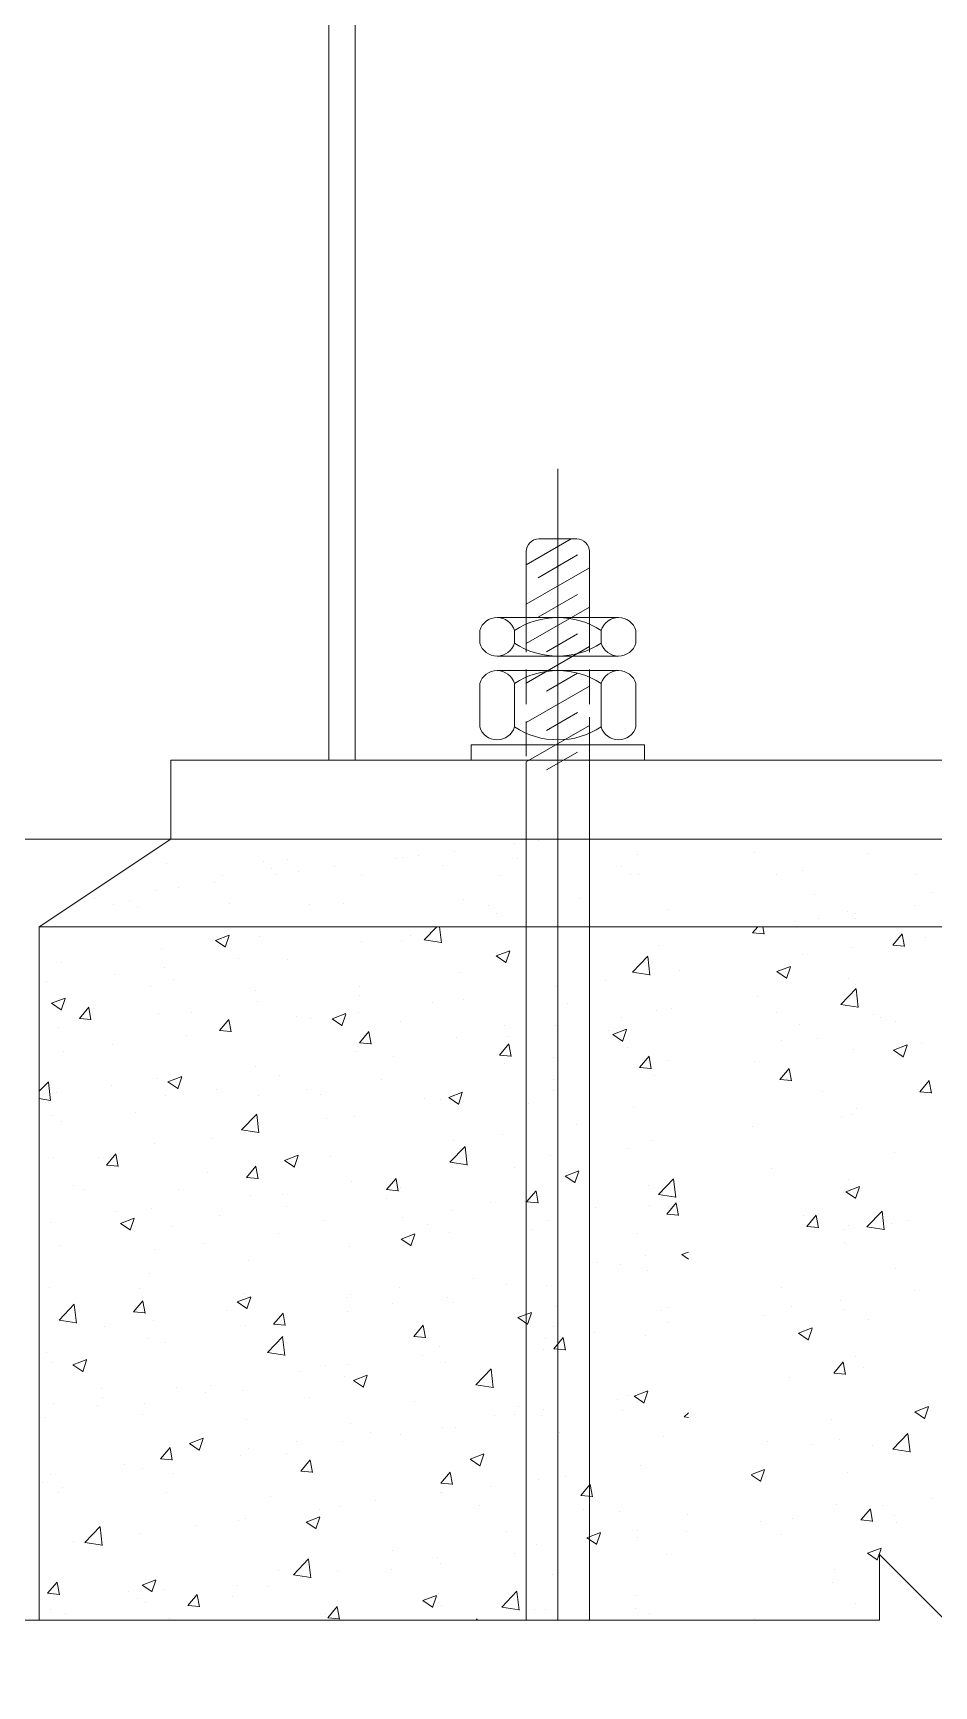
# Model space of a CAD drawing. Header units: millimetres. Extents: x -804366 to 4527364891, y -628569 to 3808979188.
# Drawn here: x -12062.2 to -11897.1, y 35338.1 to 35641.2 of the extents above; entities that cross this region are included whole.
import ezdxf

# ---------------------------------------------------------------- set-up
doc = ezdxf.new("R2010")
doc.units = ezdxf.units.MM
doc.header["$MEASUREMENT"] = 0
for name, pattern in [('CENTER', [5.08, 3.175, -0.635, 0.635, -0.635]), ('CONTIN', [0, 0, 0]), ('HIDDEN', [9.525, 6.35, -3.175])]:
    doc.linetypes.add(name, pattern=pattern)
doc.layers.get('0').update_dxf_attribs({"linetype": 'CONTIN'})
for name, color, linetype, lineweight in [('BOLTS', 12, 'CONTINUOUS', 13), ('H.TEXT', 1, 'CONTINUOUS', 13), ('MAIN', 7, 'CONTINUOUS', 13), ('WORK', 30, 'CENTER', 13)]:
    doc.layers.add(name, color=color, linetype=linetype, lineweight=lineweight)

msp = doc.modelspace()

# ---------------------------------------------------------------- linework, layer by layer
at = {"color": 4, "lineweight": 13}
for p, q in [((-11971.83, 35543.69), (-11963.61, 35548.43)), ((-11971.83, 35536.46), (-11960.27, 35543.14)), ((-11969.66, 35541.33), (-11962.44, 35545.5)), ((-11969.66, 35534.1), (-11962.44, 35538.27)), ((-11971.83, 35529.24), (-11960.27, 35535.91)), ((-11968.13, 35527.76), (-11962.44, 35531.05)), ((-11971.83, 35522.01), (-11960.27, 35528.69)), ((-11971.83, 35514.78), (-11960.27, 35521.46)), ((-11968.13, 35520.54), (-11962.44, 35523.82)), ((-11968.13, 35513.31), (-11962.44, 35516.6)), ((-11971.83, 35507.56), (-11960.27, 35514.23)), ((-11968.13, 35506.08), (-11962.44, 35509.37))]:
    msp.add_line(p, q, dxfattribs=at)
at = {"lineweight": 13}
for p, q in [((-11971.83, 35546.12), (-11971.83, 35534.02)), ((-11960.27, 35546.12), (-11960.27, 35534.02)), ((-11960.27, 35515.77), (-11960.27, 35504.5)), ((-11960.27, 35515.77), (-11960.27, 35504.5)), ((-11960.27, 35515.77), (-11960.27, 35504.5)), ((-11960.27, 35515.77), (-11960.27, 35504.5))]:
    msp.add_line(p, q, dxfattribs=at)
at = {"color": 7, "lineweight": 13}
for p, q in [((-11969.52, 35548.43), (-11962.58, 35548.43)), ((-11958.1, 35531.65), (-11958.1, 35529.34)), ((-11977.18, 35526.97), (-11954.92, 35526.97)), ((-11977.18, 35524.29), (-11954.92, 35524.29)), ((-11950.15, 35510.71), (-11981.95, 35510.71)), ((-11981.95, 35510.71), (-11981.95, 35507.85)), ((-11977.18, 35510.71), (-11954.92, 35510.71)), ((-11950.15, 35510.71), (-11950.15, 35507.85)), ((-11950.15, 35507.85), (-11981.95, 35507.85)), ((-11971.83, 35507.56), (-11971.83, 35350.18)), ((-11960.27, 35507.56), (-11960.27, 35350.18))]:
    msp.add_line(p, q, dxfattribs=at)
at = {"color": 4, "linetype": 'HIDDEN', "lineweight": 13}
for p, q in [((-11971.83, 35534.02), (-11971.83, 35507.56)), ((-11960.27, 35534.02), (-11960.27, 35507.56))]:
    msp.add_line(p, q, dxfattribs=at)
at = {"lineweight": 9}
for p, q in [((-12036.98, 35493.4), (-12061.06, 35477.34)), ((-11759.52, 35493.4), (-12036.98, 35493.4)), ((-12061.06, 35477.34), (-11735.43, 35477.34)), ((-12061.06, 35350.18), (-12061.06, 35477.34)), ((-12061.06, 35477.34), (-11735.43, 35477.34))]:
    msp.add_line(p, q, dxfattribs=at)
at = {"color": 3, "linetype": 'Continuous', "lineweight": 9, "ltscale": 0.05}
for p, q in [((-11984.99, 35491.21), (-11984.99, 35491.21)), ((-11973.91, 35492.67), (-11973.91, 35492.67)), ((-11969.66, 35493.23), (-11969.66, 35493.23)), ((-12037.68, 35488.91), (-12037.68, 35488.91)), ((-12020.06, 35489.37), (-12020.06, 35489.37)), ((-12015.65, 35489.71), (-12015.65, 35489.71)), ((-12006.95, 35488.32), (-12006.95, 35488.32)), ((-11995.87, 35489.78), (-11995.87, 35489.78)), ((-11994.29, 35489.98), (-11994.29, 35489.98)), ((-11991.62, 35490.34), (-11991.62, 35490.34)), ((-11986.94, 35488.64), (-11986.94, 35488.64)), ((-11973.43, 35489.88), (-11973.43, 35489.88)), ((-11954.3, 35488.36), (-11954.3, 35488.36)), ((-11951.39, 35490.67), (-11951.39, 35490.67)), ((-11930.04, 35490.95), (-11930.04, 35490.95)), ((-11909.17, 35490.85), (-11909.17, 35490.85)), ((-12028.9, 35485.43), (-12028.9, 35485.43)), ((-12027.51, 35486.7), (-12027.51, 35486.7)), ((-12018.56, 35487.99), (-12018.56, 35487.99)), ((-12017.82, 35486.89), (-12017.82, 35486.89)), ((-12013.58, 35487.45), (-12013.58, 35487.45)), ((-12002.11, 35486.74), (-12002.11, 35486.74)), ((-11976.71, 35486.79), (-11976.71, 35486.79)), ((-11952.79, 35486.99), (-11952.79, 35486.99)), ((-11951.3, 35486.83), (-11951.3, 35486.83)), ((-11925.9, 35486.88), (-11925.9, 35486.88)), ((-11921.17, 35487.64), (-11921.17, 35487.64)), ((-11900.5, 35486.93), (-11900.5, 35486.93)), ((-12050.86, 35482.54), (-12050.86, 35482.54)), ((-12044.58, 35482.21), (-12044.58, 35482.21)), ((-12039.78, 35484), (-12039.78, 35484)), ((-12035.54, 35484.56), (-12035.54, 35484.56)), ((-11983.26, 35482.33), (-11983.26, 35482.33)), ((-11961.91, 35482.6), (-11961.91, 35482.6)), ((-11919.01, 35483.3), (-11919.01, 35483.3)), ((-11897.66, 35483.57), (-11897.66, 35483.57)), ((-12047.52, 35481.37), (-12047.52, 35481.37)), ((-12043.08, 35480.83), (-12043.08, 35480.83)), ((-12026.16, 35481.64), (-12026.16, 35481.64)), ((-12011.46, 35481.48), (-12011.46, 35481.48)), ((-12005.3, 35481.54), (-12005.3, 35481.54)), ((-11978.82, 35481.2), (-11978.82, 35481.2)), ((-11977.31, 35479.83), (-11977.31, 35479.83)), ((-11945.7, 35480.48), (-11945.7, 35480.48)), ((-11913.05, 35480.2), (-11913.05, 35480.2)), ((-11911.59, 35479.75), (-11911.59, 35479.75)), ((-11900.51, 35481.21), (-11900.51, 35481.21)), ((-11922.47, 35478.32), (-11922.47, 35478.32)), ((-11918.23, 35478.88), (-11918.23, 35478.88)), ((-11911.55, 35478.83), (-11911.55, 35478.83))]:
    msp.add_line(p, q, dxfattribs=at)
at = {"color": 7, "lineweight": 13}
msp.add_lwpolyline([(-11974, 35531.65, 0.745898), (-11980.36, 35531.65), (-11980.36, 35529.34, 0.745898), (-11974, 35529.34)], format="xyb", close=True, dxfattribs=at)
msp.add_lwpolyline([(-11977.18, 35534.02), (-11954.92, 35534.02)], dxfattribs=at)
for points in [[(-11974, 35531.65, -0.299213), (-11958.1, 35531.65, -0.745898), (-11951.74, 35531.65), (-11951.74, 35529.34, -0.745898), (-11958.1, 35529.34, -0.299213), (-11974, 35529.34)], [(-11958.1, 35521.92, -0.745898), (-11951.74, 35521.92), (-11951.74, 35513.97, -0.745898), (-11958.1, 35513.97), (-11958.1, 35521.92, 0.299213), (-11974, 35521.92, 0.745898), (-11980.36, 35521.92), (-11980.36, 35513.97, 0.745898), (-11974, 35513.97), (-11974, 35521.92)]]:
    msp.add_lwpolyline(points, format="xyb", dxfattribs=at)
at = {"lineweight": 13}
for centre, start, end in [((-11969.52, 35546.12), 90, 180), ((-11962.58, 35546.12), 0, 90)]:
    msp.add_arc(centre, 2.31, start, end, dxfattribs=at)
at = {"color": 7, "lineweight": 13}
msp.add_arc((-11966.05, 35526.07), 14.47, 236.6843, 303.3157, dxfattribs=at)
at = {"layer": 'BOLTS', "lineweight": 9}
msp.add_line((-12036.98, 35493.4), (-12141.67, 35493.4), dxfattribs=at)
at = {"layer": 'H.TEXT', "color": 9, "lineweight": 9}
for p, q in [((-11883.02, 35338.13), (-11907.1, 35362.22)), ((-11907.1, 35362.22), (-11907.1, 35350.18)), ((-11907.1, 35350.18), (-12075.8, 35350.18))]:
    msp.add_line(p, q, dxfattribs=at)
at = {"layer": 'MAIN', "lineweight": 9}
for p, q in [((-12007.98, 35507.85), (-12007.98, 35767.17)), ((-11759.52, 35507.85), (-12036.98, 35507.85)), ((-12036.98, 35507.85), (-12036.98, 35493.4)), ((-12036.98, 35493.4), (-11759.52, 35493.4))]:
    msp.add_line(p, q, dxfattribs=at)
at = {"layer": 'MAIN', "color": 4, "lineweight": 9}
msp.add_line((-12003.16, 35767.17), (-12003.16, 35507.85), dxfattribs=at)
at = {"layer": 'MAIN', "color": 6, "lineweight": 9}
for p, q in [((-11990.55, 35474.93), (-11988.23, 35477.34)), ((-11987.37, 35474.38), (-11987.72, 35477.34)), ((-11930.36, 35476.22), (-11929.42, 35477.34)), ((-11930.36, 35476.22), (-11928.22, 35476.04)), ((-11929.08, 35476.4), (-11929.08, 35476.4)), ((-11928.22, 35475.97), (-11928.47, 35477.34)), ((-11904.69, 35473.98), (-11902.96, 35476.03)), ((-11902.55, 35473.73), (-11902.97, 35475.97)), ((-12038.71, 35473.33), (-12038.71, 35473.33)), ((-12028.77, 35474.84), (-12026.26, 35475.8)), ((-12028.77, 35474.84), (-12026.99, 35473.64)), ((-12026.99, 35473.58), (-12026.27, 35475.74)), ((-12020.63, 35475.62), (-12020.63, 35475.62)), ((-12002.04, 35474.55), (-12002.04, 35474.55)), ((-11994.72, 35474.9), (-11994.72, 35474.9)), ((-11993.08, 35475.73), (-11993.08, 35475.73)), ((-11990.55, 35474.93), (-11987.37, 35474.44)), ((-11977.34, 35471.98), (-11974.84, 35472.94)), ((-11975.57, 35470.71), (-11974.84, 35472.87)), ((-11947.45, 35473.88), (-11947.45, 35473.88)), ((-11912.27, 35473.5), (-11912.27, 35473.5)), ((-11904.69, 35473.98), (-11902.55, 35473.79)), ((-11898.72, 35475.28), (-11898.72, 35475.28)), ((-12057.08, 35470.81), (-12057.08, 35470.81)), ((-12024.63, 35471.58), (-12024.63, 35471.58)), ((-12015.59, 35471.32), (-12015.59, 35471.32)), ((-11977.34, 35471.98), (-11975.56, 35470.78)), ((-11966.04, 35471.2), (-11966.04, 35471.2)), ((-11952.36, 35469.01), (-11949.57, 35471.91)), ((-11949.18, 35468.46), (-11949.58, 35471.86)), ((-11925.92, 35469.11), (-11923.41, 35470.07)), ((-11924.14, 35467.84), (-11923.42, 35470.01)), ((-11921.23, 35472.32), (-11921.23, 35472.32)), ((-12059.74, 35467.23), (-12059.74, 35467.23)), ((-12047.14, 35468.61), (-12047.14, 35468.61)), ((-12038.19, 35469.79), (-12038.19, 35469.79)), ((-12036.46, 35467.74), (-12036.46, 35467.74)), ((-11984.11, 35468.91), (-11984.11, 35468.91)), ((-11957.38, 35467.56), (-11957.38, 35467.56)), ((-11952.36, 35469.01), (-11949.18, 35468.51)), ((-11943.83, 35469.34), (-11943.83, 35469.34)), ((-11925.92, 35469.11), (-11924.14, 35467.91)), ((-11912.73, 35467.88), (-11912.73, 35467.88)), ((-12058.83, 35463.3), (-12056.33, 35464.26)), ((-12057.33, 35464.15), (-12057.33, 35464.15)), ((-12057.06, 35462.04), (-12056.33, 35464.2)), ((-12040.64, 35466.42), (-12040.64, 35466.42)), ((-12021.53, 35465.61), (-12021.53, 35465.61)), ((-12002.48, 35466.39), (-12002.48, 35466.39)), ((-12002.43, 35464.81), (-12002.43, 35464.81)), ((-11983.33, 35464), (-11983.33, 35464)), ((-11966.34, 35466.38), (-11966.34, 35466.38)), ((-11929.51, 35464.49), (-11929.51, 35464.49)), ((-11914.17, 35463.08), (-11911.38, 35465.99)), ((-11911.44, 35466.78), (-11911.44, 35466.78)), ((-11910.99, 35462.54), (-11911.39, 35465.94)), ((-12058.83, 35463.3), (-12057.05, 35462.1)), ((-12053.72, 35460.54), (-12052, 35462.59)), ((-12052.19, 35462.42), (-12052.19, 35462.42)), ((-12051.59, 35460.28), (-12052, 35462.53)), ((-12039.14, 35461.42), (-12039.14, 35461.42)), ((-12033.09, 35461.61), (-12033.09, 35461.61)), ((-12021.07, 35463.71), (-12021.07, 35463.71)), ((-12013.99, 35460.81), (-12013.99, 35460.81)), ((-12007.41, 35460.43), (-12004.9, 35461.4)), ((-12005.63, 35459.17), (-12004.91, 35461.33)), ((-12002.49, 35461.62), (-12002.49, 35461.62)), ((-11988.94, 35463.4), (-11988.94, 35463.4)), ((-11964.23, 35463.19), (-11964.23, 35463.19)), ((-11947.89, 35461.97), (-11947.89, 35461.97)), ((-11945.13, 35462.38), (-11945.13, 35462.38)), ((-11926.02, 35461.58), (-11926.02, 35461.58)), ((-11914.17, 35463.08), (-11910.99, 35462.59)), ((-11908.13, 35461.17), (-11908.13, 35461.17)), ((-11906.92, 35460.77), (-11906.92, 35460.77)), ((-12057.52, 35458.9), (-12057.52, 35458.9)), ((-12053.72, 35460.54), (-12051.58, 35460.35)), ((-12028.05, 35458.29), (-12026.33, 35460.35)), ((-12028.05, 35458.29), (-12025.92, 35458.1)), ((-12025.92, 35458.04), (-12026.33, 35460.28)), ((-12011.45, 35460.44), (-12011.45, 35460.44)), ((-12007.41, 35460.43), (-12005.63, 35459.23)), ((-12002.39, 35456.04), (-12000.66, 35458.1)), ((-12000.25, 35455.79), (-12000.67, 35458.04)), ((-11994.89, 35460), (-11994.89, 35460)), ((-11975.79, 35459.19), (-11975.79, 35459.19)), ((-11966.47, 35459.29), (-11966.47, 35459.29)), ((-11956.68, 35458.39), (-11956.68, 35458.39)), ((-11955.98, 35457.57), (-11953.48, 35458.53)), ((-11954.46, 35460.71), (-11954.46, 35460.71)), ((-11954.21, 35456.3), (-11953.48, 35458.47)), ((-11921.68, 35459.38), (-11921.68, 35459.38)), ((-11904.15, 35460.02), (-11904.15, 35460.02)), ((-12047.6, 35455.68), (-12047.6, 35455.68)), ((-12034.05, 35457.46), (-12034.05, 35457.46)), ((-12002.39, 35456.04), (-12000.25, 35455.86)), ((-11984.55, 35457), (-11984.55, 35457)), ((-11976.72, 35453.8), (-11975, 35455.86)), ((-11975.33, 35457.13), (-11975.33, 35457.13)), ((-11974.59, 35453.55), (-11975, 35455.79)), ((-11955.98, 35457.57), (-11954.2, 35456.37)), ((-11953.24, 35455.23), (-11953.24, 35455.23)), ((-11925.02, 35456.44), (-11925.02, 35456.44)), ((-11918.48, 35456.77), (-11918.48, 35456.77)), ((-11911.87, 35454.87), (-11911.87, 35454.87)), ((-11904.56, 35454.7), (-11902.05, 35455.67)), ((-11904.56, 35454.7), (-11902.78, 35453.5)), ((-11902.78, 35453.44), (-11902.06, 35455.6)), ((-11899.38, 35455.96), (-11899.38, 35455.96)), ((-12056.56, 35454.5), (-12056.56, 35454.5)), ((-12021.5, 35451.79), (-12021.5, 35451.79)), ((-12002.92, 35454.48), (-12002.92, 35454.48)), ((-11996.2, 35453.55), (-11996.2, 35453.55)), ((-11976.72, 35453.8), (-11974.58, 35453.61)), ((-11975.75, 35452.26), (-11975.75, 35452.26)), ((-11966.79, 35453.44), (-11966.79, 35453.44)), ((-11951.06, 35451.55), (-11949.33, 35453.61)), ((-11948.92, 35451.3), (-11949.33, 35453.54)), ((-11945.89, 35452.86), (-11945.89, 35452.86)), ((-11929.95, 35452.58), (-11929.95, 35452.58)), ((-12061.06, 35447.17), (-12059.4, 35448.9)), ((-12059.01, 35445.45), (-12059.4, 35448.85)), ((-12039.58, 35449.5), (-12039.58, 35449.5)), ((-12037.48, 35448.89), (-12034.97, 35449.86)), ((-12037.48, 35448.89), (-12035.7, 35447.69)), ((-12035.7, 35447.63), (-12034.97, 35449.79)), ((-12017.07, 35449.97), (-12017.07, 35449.97)), ((-11998.35, 35449.29), (-11998.35, 35449.29)), ((-11966.76, 35449.28), (-11966.76, 35449.28)), ((-11951.06, 35451.55), (-11948.92, 35451.37)), ((-11948.32, 35450.06), (-11948.32, 35450.06)), ((-11925.39, 35449.31), (-11923.67, 35451.36)), ((-11925.39, 35449.31), (-11923.25, 35449.12)), ((-11923.25, 35449.06), (-11923.67, 35451.3)), ((-11899.72, 35447.06), (-11898, 35449.12)), ((-11897.59, 35446.81), (-11898, 35449.05)), ((-12061.06, 35445.82), (-12059, 35445.5)), ((-12057.95, 35446.98), (-12057.95, 35446.98)), ((-12047.76, 35448.23), (-12047.76, 35448.23)), ((-12037.94, 35446.39), (-12037.94, 35446.39)), ((-12028.65, 35447.42), (-12028.65, 35447.42)), ((-12020.86, 35446.32), (-12020.86, 35446.32)), ((-12011.9, 35447.5), (-12011.9, 35447.5)), ((-12009.55, 35446.62), (-12009.55, 35446.62)), ((-11990.45, 35445.81), (-11990.45, 35445.81)), ((-11987.63, 35445.69), (-11987.63, 35445.69)), ((-11986.05, 35446.03), (-11983.54, 35446.99)), ((-11986.05, 35446.03), (-11984.27, 35444.83)), ((-11984.27, 35444.76), (-11983.55, 35446.92)), ((-11966.91, 35447.38), (-11966.91, 35447.38)), ((-11917.55, 35447.05), (-11917.55, 35447.05)), ((-11899.72, 35447.06), (-11897.59, 35446.88)), ((-12058.81, 35442.8), (-12058.81, 35442.8)), ((-12043.46, 35443.35), (-12043.46, 35443.35)), ((-12024, 35440.07), (-12021.21, 35442.98)), ((-12020.82, 35439.53), (-12021.21, 35442.92)), ((-11984.98, 35445.08), (-11984.98, 35445.08)), ((-11971.35, 35445), (-11971.35, 35445)), ((-11952.24, 35444.2), (-11952.24, 35444.2)), ((-11914.04, 35442.58), (-11914.04, 35442.58)), ((-11912.31, 35442.96), (-11912.31, 35442.96)), ((-11911.36, 35443.92), (-11911.36, 35443.92)), ((-12057.01, 35441.57), (-12057.01, 35441.57)), ((-12024, 35440.07), (-12020.81, 35439.58)), ((-12021.94, 35439.88), (-12021.94, 35439.88)), ((-12008.5, 35442.11), (-12008.5, 35442.11)), ((-12003.35, 35442.56), (-12003.35, 35442.56)), ((-11962.66, 35441.11), (-11962.66, 35441.11)), ((-11930.38, 35440.67), (-11930.38, 35440.67)), ((-12040.01, 35437.59), (-12040.01, 35437.59)), ((-12029.36, 35438.53), (-12029.36, 35438.53)), ((-11985.81, 35434.15), (-11983.02, 35437.05)), ((-11985.17, 35438.15), (-11985.17, 35438.15)), ((-11982.63, 35433.6), (-11983.02, 35437)), ((-11976.21, 35439.33), (-11976.21, 35439.33)), ((-11953.09, 35436.75), (-11953.09, 35436.75)), ((-11948.76, 35438.15), (-11948.76, 35438.15)), ((-12058.39, 35435.07), (-12058.39, 35435.07)), ((-12050.23, 35434.95), (-12050.23, 35434.95)), ((-12048.76, 35433.62), (-12047.03, 35435.68)), ((-12048.76, 35433.62), (-12046.62, 35433.43)), ((-12046.62, 35433.37), (-12047.03, 35435.61)), ((-12016.12, 35434.49), (-12013.61, 35435.45)), ((-12016.12, 35434.49), (-12014.34, 35433.29)), ((-12014.34, 35433.22), (-12013.61, 35435.38)), ((-12007.77, 35435.17), (-12007.77, 35435.17)), ((-11985.81, 35434.15), (-11982.62, 35433.66)), ((-11967.34, 35435.46), (-11967.34, 35435.46)), ((-11904.36, 35435.91), (-11904.36, 35435.91)), ((-12030.28, 35432.21), (-12030.28, 35432.21)), ((-12023.09, 35431.37), (-12021.36, 35433.43)), ((-12023.09, 35431.37), (-12020.95, 35431.19)), ((-12020.95, 35431.12), (-12021.37, 35433.36)), ((-12021.32, 35433.39), (-12021.32, 35433.39)), ((-12003.79, 35430.65), (-12003.79, 35430.65)), ((-11997.42, 35429.13), (-11995.7, 35431.18)), ((-11995.29, 35428.88), (-11995.7, 35431.12)), ((-11985.42, 35433.17), (-11985.42, 35433.17)), ((-11973.96, 35433.17), (-11973.96, 35433.17)), ((-11964.69, 35431.62), (-11962.18, 35432.58)), ((-11964.69, 35431.62), (-11962.91, 35430.42)), ((-11962.91, 35430.36), (-11962.19, 35432.52)), ((-11947.62, 35428.23), (-11944.83, 35431.13)), ((-11944.44, 35427.68), (-11944.83, 35431.08)), ((-11926.96, 35432.94), (-11926.96, 35432.94)), ((-11912.74, 35431.04), (-11912.74, 35431.04)), ((-12054.72, 35429.95), (-12054.72, 35429.95)), ((-12052.88, 35429.24), (-12052.88, 35429.24)), ((-12035.62, 35429.14), (-12035.62, 35429.14)), ((-12022.37, 35427.97), (-12022.37, 35427.97)), ((-12016.52, 35428.33), (-12016.52, 35428.33)), ((-11997.42, 35429.13), (-11995.28, 35428.94)), ((-11997.42, 35427.52), (-11997.42, 35427.52)), ((-11994.83, 35429.59), (-11994.83, 35429.59)), ((-11971.76, 35426.88), (-11970.03, 35428.94)), ((-11969.62, 35426.63), (-11970.04, 35428.87)), ((-11949.47, 35429.98), (-11949.47, 35429.98)), ((-11947.62, 35428.23), (-11944.43, 35427.73)), ((-11913.26, 35428.75), (-11910.76, 35429.72)), ((-11913.26, 35428.75), (-11911.48, 35427.55)), ((-11911.49, 35427.49), (-11910.76, 35429.65)), ((-12047.18, 35425.14), (-12047.18, 35425.14)), ((-12040.45, 35425.68), (-12040.45, 35425.68)), ((-12015.7, 35426.01), (-12015.7, 35426.01)), ((-11985.62, 35425.22), (-11985.62, 35425.22)), ((-11978.32, 35426.72), (-11978.32, 35426.72)), ((-11972.07, 35427), (-11972.07, 35427)), ((-11971.76, 35426.88), (-11969.62, 35426.7)), ((-11959.21, 35425.91), (-11959.21, 35425.91)), ((-11949.19, 35426.23), (-11949.19, 35426.23)), ((-11946.09, 35424.64), (-11944.37, 35426.69)), ((-11946.09, 35424.64), (-11943.95, 35424.45)), ((-11943.96, 35424.39), (-11944.37, 35426.63)), ((-11920.43, 35422.39), (-11918.7, 35424.45)), ((-11909.43, 35422.3), (-11906.64, 35425.21)), ((-11906.25, 35421.76), (-11906.64, 35425.16)), ((-12058.82, 35423.16), (-12058.82, 35423.16)), ((-12046.18, 35422.95), (-12043.68, 35423.91)), ((-12046.18, 35422.95), (-12044.4, 35421.74)), ((-12044.41, 35421.68), (-12043.68, 35423.84)), ((-12036.57, 35422.42), (-12036.57, 35422.42)), ((-12028.08, 35424.33), (-12028.08, 35424.33)), ((-12008.97, 35423.52), (-12008.97, 35423.52)), ((-11994.58, 35424.04), (-11994.58, 35424.04)), ((-11989.87, 35422.72), (-11989.87, 35422.72)), ((-11970.77, 35421.91), (-11970.77, 35421.91)), ((-11967.78, 35423.55), (-11967.78, 35423.55)), ((-11921.01, 35424.3), (-11921.01, 35424.3)), ((-11920.43, 35422.39), (-11918.29, 35422.2)), ((-11918.29, 35422.14), (-11918.7, 35424.38)), ((-11913.77, 35421.8), (-11913.77, 35421.8)), ((-11912.83, 35422.57), (-11912.83, 35422.57)), ((-11909.43, 35422.3), (-11906.24, 35421.81)), ((-11904.82, 35422.98), (-11904.82, 35422.98)), ((-11901.91, 35423.49), (-11901.91, 35423.49)), ((-12057.43, 35418.84), (-12057.43, 35418.84)), ((-12030.73, 35419.28), (-12030.73, 35419.28)), ((-12017.18, 35421.06), (-12017.18, 35421.06)), ((-12004.22, 35418.74), (-12004.22, 35418.74)), ((-11994.76, 35420.08), (-11992.25, 35421.04)), ((-11994.76, 35420.08), (-11992.98, 35418.88)), ((-11992.98, 35418.81), (-11992.25, 35420.98)), ((-11985.85, 35421.26), (-11985.85, 35421.26)), ((-11951.67, 35421.1), (-11951.67, 35421.1)), ((-11913.46, 35419.49), (-11913.46, 35419.49)), ((-11913.18, 35419.13), (-11913.18, 35419.13)), ((-12039.69, 35418.1), (-12039.69, 35418.1)), ((-12022.81, 35416.06), (-12022.81, 35416.06)), ((-11958.88, 35415.86), (-11958.88, 35415.86)), ((-11954.57, 35415.4), (-11954.57, 35415.4)), ((-11949.93, 35417.04), (-11949.93, 35417.04)), ((-11943.33, 35417.21), (-11942.12, 35417.68)), ((-11943.33, 35417.21), (-11942.12, 35416.4)), ((-12040.88, 35413.77), (-12040.88, 35413.77)), ((-11981.48, 35412.89), (-11981.48, 35412.89)), ((-11949.63, 35414.32), (-11949.63, 35414.32)), ((-11904.26, 35414.71), (-11904.26, 35414.71)), ((-12059.26, 35411.25), (-12059.26, 35411.25)), ((-12042.74, 35410.95), (-12042.74, 35410.95)), ((-12024.82, 35408.54), (-12022.32, 35409.5)), ((-12023.64, 35410.14), (-12023.64, 35410.14)), ((-12023.05, 35407.27), (-12022.32, 35409.43)), ((-12004.54, 35409.34), (-12004.54, 35409.34)), ((-12003.99, 35409.92), (-12003.99, 35409.92)), ((-11995.04, 35411.1), (-11995.04, 35411.1)), ((-11986.29, 35409.35), (-11986.29, 35409.35)), ((-11975.44, 35411.82), (-11975.44, 35411.82)), ((-11968.21, 35411.64), (-11968.21, 35411.64)), ((-11925.13, 35411.13), (-11925.13, 35411.13)), ((-11900.68, 35410.65), (-11900.68, 35410.65)), ((-12057.44, 35405.21), (-12054.65, 35408.12)), ((-12054.26, 35404.67), (-12054.66, 35408.07)), ((-12043.79, 35406.7), (-12042.07, 35408.76)), ((-12043.79, 35406.7), (-12041.65, 35406.52)), ((-12041.66, 35406.45), (-12042.07, 35408.69)), ((-12026.59, 35406.95), (-12026.59, 35406.95)), ((-12024.82, 35408.54), (-12023.04, 35407.34)), ((-12018.12, 35404.46), (-12016.4, 35406.51)), ((-12015.99, 35404.21), (-12016.4, 35406.45)), ((-12004.66, 35406.83), (-12004.66, 35406.83)), ((-11996.31, 35408.24), (-11996.31, 35408.24)), ((-11985.43, 35408.53), (-11985.43, 35408.53)), ((-11973.4, 35405.67), (-11970.89, 35406.63)), ((-11971.62, 35404.41), (-11970.89, 35406.57)), ((-11966.33, 35407.72), (-11966.33, 35407.72)), ((-11947.23, 35406.91), (-11947.23, 35406.91)), ((-11946, 35407.55), (-11946, 35407.55)), ((-11923.19, 35407.69), (-11923.19, 35407.69)), ((-11914.23, 35408.87), (-11914.23, 35408.87)), ((-11913.61, 35407.22), (-11913.61, 35407.22)), ((-12057.44, 35405.21), (-12054.26, 35404.72)), ((-12049.1, 35403.98), (-12049.1, 35403.98)), ((-12040.14, 35405.16), (-12040.14, 35405.16)), ((-12023.24, 35404.15), (-12023.24, 35404.15)), ((-12018.12, 35404.46), (-12015.99, 35404.27)), ((-12017.18, 35404.66), (-12017.18, 35404.66)), ((-11992.46, 35402.21), (-11990.73, 35404.27)), ((-11990.32, 35401.96), (-11990.74, 35404.2)), ((-11973.4, 35405.67), (-11971.62, 35404.47)), ((-11966.86, 35403.96), (-11966.86, 35403.96)), ((-11945.79, 35404.71), (-11945.79, 35404.71)), ((-11928.13, 35406.11), (-11928.13, 35406.11)), ((-11921.97, 35402.81), (-11919.47, 35403.77)), ((-11920.19, 35401.54), (-11919.47, 35403.7)), ((-11909.03, 35405.3), (-11909.03, 35405.3)), ((-12041.32, 35401.85), (-12041.32, 35401.85)), ((-12038.04, 35401.07), (-12038.04, 35401.07)), ((-12019.25, 35399.29), (-12016.46, 35402.2)), ((-12016.07, 35398.75), (-12016.47, 35402.14)), ((-11992.46, 35402.21), (-11990.32, 35402.03)), ((-11987.73, 35400.38), (-11987.73, 35400.38)), ((-11968.3, 35401.75), (-11968.3, 35401.75)), ((-11966.79, 35399.97), (-11965.07, 35402.02)), ((-11964.66, 35399.71), (-11965.07, 35401.96)), ((-11959.34, 35402.93), (-11959.34, 35402.93)), ((-11950.06, 35402.41), (-11950.06, 35402.41)), ((-11921.97, 35402.81), (-11920.19, 35401.61)), ((-12059.69, 35399.34), (-12059.69, 35399.34)), ((-12058.91, 35397.49), (-12058.91, 35397.49)), ((-12054.89, 35397), (-12052.38, 35397.96)), ((-12053.11, 35395.73), (-12052.39, 35397.89)), ((-12019.25, 35399.29), (-12016.07, 35398.8)), ((-11990.9, 35398.77), (-11990.9, 35398.77)), ((-11986.72, 35397.44), (-11986.72, 35397.44)), ((-11968.65, 35399.73), (-11968.65, 35399.73)), ((-11966.79, 35399.97), (-11964.65, 35399.78)), ((-11915.46, 35395.48), (-11913.74, 35397.53)), ((-11913.32, 35395.22), (-11913.74, 35397.47)), ((-11911.46, 35398.6), (-11911.46, 35398.6)), ((-12054.89, 35397), (-12053.11, 35395.8)), ((-12013.41, 35395.81), (-12013.41, 35395.81)), ((-12008.6, 35396.8), (-12008.6, 35396.8)), ((-12005.09, 35394.92), (-12005.09, 35394.92)), ((-12004.45, 35396.99), (-12004.45, 35396.99)), ((-12003.46, 35394.13), (-12000.96, 35395.09)), ((-12003.46, 35394.13), (-12001.68, 35392.93)), ((-12001.69, 35392.87), (-12000.96, 35395.03)), ((-11981.06, 35393.37), (-11978.27, 35396.27)), ((-11977.88, 35392.82), (-11978.28, 35396.22)), ((-11923.64, 35394.75), (-11923.64, 35394.75)), ((-11915.46, 35395.48), (-11913.32, 35395.29)), ((-11914.05, 35395.31), (-11914.05, 35395.31)), ((-11910.09, 35396.54), (-11910.09, 35396.54)), ((-12049.71, 35392.66), (-12049.71, 35392.66)), ((-12049.56, 35391.05), (-12049.56, 35391.05)), ((-12036.01, 35392.83), (-12036.01, 35392.83)), ((-12030.61, 35391.86), (-12030.61, 35391.86)), ((-12029.47, 35393.22), (-12029.47, 35393.22)), ((-12023.68, 35392.23), (-12023.68, 35392.23)), ((-12011.5, 35391.05), (-12011.5, 35391.05)), ((-11981.06, 35393.37), (-11977.88, 35392.88)), ((-11953.2, 35391.44), (-11953.2, 35391.44)), ((-11952.04, 35391.26), (-11949.53, 35392.23)), ((-11952.04, 35391.26), (-11950.26, 35390.06)), ((-11950.26, 35390), (-11949.54, 35392.16)), ((-12058.52, 35389.87), (-12058.52, 35389.87)), ((-12050.34, 35389.63), (-12050.34, 35389.63)), ((-12041.75, 35389.94), (-12041.75, 35389.94)), ((-11992.4, 35390.24), (-11992.4, 35390.24)), ((-11973.3, 35389.44), (-11973.3, 35389.44)), ((-11968.75, 35388.81), (-11968.75, 35388.81)), ((-11955.2, 35390.6), (-11955.2, 35390.6)), ((-11954.2, 35388.63), (-11954.2, 35388.63)), ((-11950.5, 35390.5), (-11950.5, 35390.5)), ((-11942.87, 35387.45), (-11942.12, 35388.23)), ((-11900.61, 35388.4), (-11898.11, 35389.36)), ((-11900.61, 35388.4), (-11898.83, 35387.2)), ((-11898.84, 35387.13), (-11898.11, 35389.3)), ((-12060.13, 35387.42), (-12060.13, 35387.42)), ((-12042.16, 35387.86), (-12042.16, 35387.86)), ((-12023.06, 35387.05), (-12023.06, 35387.05)), ((-12003.96, 35386.24), (-12003.96, 35386.24)), ((-11987.16, 35385.52), (-11987.16, 35385.52)), ((-11984.86, 35385.44), (-11984.86, 35385.44)), ((-11977.71, 35387.64), (-11977.71, 35387.64)), ((-11974.07, 35387.86), (-11974.07, 35387.86)), ((-11969.08, 35387.81), (-11969.08, 35387.81)), ((-11942.87, 35387.45), (-11942.12, 35387.33)), ((-11915.99, 35387.01), (-11915.99, 35387.01)), ((-12033.53, 35382.59), (-12031.02, 35383.55)), ((-12033.53, 35382.59), (-12031.75, 35381.39)), ((-12031.75, 35381.32), (-12031.03, 35383.49)), ((-12013.86, 35382.88), (-12013.86, 35382.88)), ((-12005.53, 35383), (-12005.53, 35383)), ((-12000.31, 35384.66), (-12000.31, 35384.66)), ((-11994.93, 35384.28), (-11994.93, 35384.28)), ((-11965.76, 35384.63), (-11965.76, 35384.63)), ((-11946.65, 35383.82), (-11946.65, 35383.82)), ((-11927.55, 35383.01), (-11927.55, 35383.01)), ((-11919.5, 35382.42), (-11919.5, 35382.42)), ((-11914.48, 35383.4), (-11914.48, 35383.4)), ((-11908.45, 35382.21), (-11908.45, 35382.21)), ((-11904.68, 35381.52), (-11901.89, 35384.43)), ((-11901.5, 35380.98), (-11901.9, 35384.37)), ((-12038.83, 35379.79), (-12037.1, 35381.84)), ((-12038.83, 35379.79), (-12036.69, 35379.6)), ((-12036.69, 35379.53), (-12037.1, 35381.78)), ((-12024.11, 35380.32), (-12024.11, 35380.32)), ((-12022.82, 35381.7), (-12022.82, 35381.7)), ((-12015.8, 35380.69), (-12015.8, 35380.69)), ((-12013.16, 35377.54), (-12011.43, 35379.6)), ((-12011.02, 35377.29), (-12011.44, 35379.53)), ((-11982.1, 35379.72), (-11979.6, 35380.69)), ((-11982.1, 35379.72), (-11980.32, 35378.52)), ((-11980.33, 35378.46), (-11979.6, 35380.62)), ((-11904.68, 35381.52), (-11901.5, 35381.03)), ((-12058.97, 35376.94), (-12058.97, 35376.94)), ((-12045.42, 35378.72), (-12045.42, 35378.72)), ((-12042.19, 35378.03), (-12042.19, 35378.03)), ((-12036.67, 35377.11), (-12036.67, 35377.11)), ((-12013.16, 35377.54), (-12011.02, 35377.35)), ((-11987.49, 35375.3), (-11985.77, 35377.35)), ((-11985.36, 35375.04), (-11985.77, 35377.29)), ((-11969.52, 35375.9), (-11969.52, 35375.9)), ((-11964.61, 35376.49), (-11964.61, 35376.49)), ((-11950.93, 35378.59), (-11950.93, 35378.59)), ((-11930.56, 35376.9), (-11928.17, 35377.82)), ((-11930.56, 35376.78), (-11928.9, 35375.66)), ((-11928.9, 35375.59), (-11928.18, 35377.75)), ((-11912.94, 35377.25), (-11912.94, 35377.25)), ((-12060.56, 35375.51), (-12060.56, 35375.51)), ((-12057.54, 35373.53), (-12057.54, 35373.53)), ((-12056.83, 35374.48), (-12056.83, 35374.48)), ((-12037.73, 35373.67), (-12037.73, 35373.67)), ((-11987.59, 35373.61), (-11987.59, 35373.61)), ((-11987.49, 35375.3), (-11985.35, 35375.11)), ((-11987.12, 35373.52), (-11987.12, 35373.52)), ((-11978.17, 35374.7), (-11978.17, 35374.7)), ((-11961.83, 35373.05), (-11960.1, 35375.11)), ((-11961.83, 35373.05), (-11959.69, 35372.86)), ((-11959.69, 35372.8), (-11960.11, 35375.04)), ((-12018.62, 35372.86), (-12018.62, 35372.86)), ((-12009.72, 35370.55), (-12009.72, 35370.55)), ((-12005.96, 35371.09), (-12005.96, 35371.09)), ((-11999.52, 35372.05), (-11999.52, 35372.05)), ((-11980.42, 35371.25), (-11980.42, 35371.25)), ((-11961.32, 35370.44), (-11961.32, 35370.44)), ((-11954.68, 35370.09), (-11954.68, 35370.09)), ((-11914.92, 35371.48), (-11914.92, 35371.48)), ((-11910.5, 35368.56), (-11908.77, 35370.62)), ((-11908.36, 35368.31), (-11908.77, 35370.55)), ((-11906.32, 35371.29), (-11906.32, 35371.29)), ((-11897.36, 35372.47), (-11897.36, 35372.47)), ((-12052.7, 35364.43), (-12049.91, 35367.34)), ((-12049.52, 35363.89), (-12049.91, 35367.29)), ((-12032.23, 35367.58), (-12032.23, 35367.58)), ((-12024.55, 35368.41), (-12024.55, 35368.41)), ((-12023.28, 35368.76), (-12023.28, 35368.76)), ((-12012.17, 35368.18), (-12009.66, 35369.14)), ((-12012.17, 35368.18), (-12010.39, 35366.98)), ((-12010.39, 35366.92), (-12009.67, 35369.08)), ((-11942.22, 35369.63), (-11942.22, 35369.63)), ((-11928.92, 35368.31), (-11928.92, 35368.31)), ((-11923.11, 35368.83), (-11923.11, 35368.83)), ((-11910.5, 35368.56), (-11908.36, 35368.37)), ((-11904.36, 35369.4), (-11904.36, 35369.4)), ((-11904.01, 35368.02), (-11904.01, 35368.02)), ((-12054.83, 35364.61), (-12054.83, 35364.61)), ((-12052.7, 35364.43), (-12049.51, 35363.94)), ((-12042.62, 35366.12), (-12042.62, 35366.12)), ((-11975.54, 35366.51), (-11975.54, 35366.51)), ((-11969.95, 35363.99), (-11969.95, 35363.99)), ((-11960.74, 35365.32), (-11958.24, 35366.28)), ((-11960.74, 35365.32), (-11958.96, 35364.12)), ((-11958.97, 35364.05), (-11958.24, 35366.21)), ((-11951.43, 35365.35), (-11951.43, 35365.35)), ((-11951.37, 35366.67), (-11951.37, 35366.67)), ((-11942.47, 35366.53), (-11942.47, 35366.53)), ((-11925.23, 35365.82), (-11925.23, 35365.82)), ((-12061, 35363.6), (-12061, 35363.6)), ((-12014.51, 35358.51), (-12011.72, 35361.42)), ((-12011.33, 35357.96), (-12011.72, 35361.36)), ((-11996.41, 35362.93), (-11996.41, 35362.93)), ((-11988.03, 35361.7), (-11988.03, 35361.7)), ((-11974.03, 35362.37), (-11974.03, 35362.37)), ((-11946.1, 35362.23), (-11946.1, 35362.23)), ((-11909.32, 35362.45), (-11906.81, 35363.41)), ((-11909.32, 35362.45), (-11907.54, 35361.25)), ((-11907.54, 35361.19), (-11906.82, 35363.35)), ((-12017.28, 35359.34), (-12017.28, 35359.34)), ((-12014.51, 35358.51), (-12011.32, 35358.02)), ((-12006.4, 35359.18), (-12006.4, 35359.18)), ((-11996.54, 35359.41), (-11996.54, 35359.41)), ((-11987.58, 35360.59), (-11987.58, 35360.59)), ((-11966.97, 35358.65), (-11966.97, 35358.65)), ((-11915.35, 35359.57), (-11915.35, 35359.57)), ((-12059.53, 35355.12), (-12057.8, 35357.17)), ((-12059.53, 35355.12), (-12057.39, 35354.93)), ((-12057.39, 35354.86), (-12057.81, 35357.11)), ((-12044.69, 35355.38), (-12044.69, 35355.38)), ((-12042.24, 35356.64), (-12039.73, 35357.6)), ((-12042.24, 35356.64), (-12040.46, 35355.44)), ((-12040.46, 35355.38), (-12039.73, 35357.54)), ((-12038.15, 35355.76), (-12038.15, 35355.76)), ((-12033.86, 35352.87), (-12032.14, 35354.93)), ((-12031.73, 35352.62), (-12032.14, 35354.86)), ((-12024.98, 35356.5), (-12024.98, 35356.5)), ((-12019.14, 35356.43), (-12019.14, 35356.43)), ((-11990.81, 35353.78), (-11988.3, 35354.74)), ((-11987.84, 35355.07), (-11987.84, 35355.07)), ((-11976.32, 35352.59), (-11973.53, 35355.49)), ((-11973.14, 35352.04), (-11973.53, 35355.44)), ((-11951.8, 35354.76), (-11951.8, 35354.76)), ((-11915.73, 35357.17), (-11915.73, 35357.17)), ((-12059.02, 35352.18), (-12059.02, 35352.18)), ((-12043.06, 35354.21), (-12043.06, 35354.21)), ((-12041.65, 35353.47), (-12041.65, 35353.47)), ((-12033.86, 35352.87), (-12031.72, 35352.68)), ((-12032.69, 35354.65), (-12032.69, 35354.65)), ((-12025.59, 35354.58), (-12025.59, 35354.58)), ((-12008.19, 35350.63), (-12006.47, 35352.68)), ((-12006.49, 35353.77), (-12006.49, 35353.77)), ((-12006.06, 35350.37), (-12006.47, 35352.62)), ((-11990.81, 35353.78), (-11989.03, 35352.57)), ((-11989.03, 35352.51), (-11988.31, 35354.67)), ((-11987.39, 35352.96), (-11987.39, 35352.96)), ((-11976.32, 35352.59), (-11973.13, 35352.1)), ((-11970.39, 35352.08), (-11970.39, 35352.08)), ((-11968.29, 35352.15), (-11968.29, 35352.15)), ((-11951.88, 35352.41), (-11951.88, 35352.41)), ((-11911.57, 35353.29), (-11911.57, 35353.29)), ((-12056.25, 35351.38), (-12056.25, 35351.38)), ((-12037.15, 35350.58), (-12037.15, 35350.58)), ((-12008.71, 35351.49), (-12008.71, 35351.49)), ((-12008.19, 35350.63), (-12006.06, 35350.44)), ((-11981.02, 35350.18), (-11980.8, 35350.44)), ((-11980.77, 35350.18), (-11980.81, 35350.37)), ((-11960.84, 35351.23), (-11960.84, 35351.23)), ((-11949.18, 35351.35), (-11949.18, 35351.35)), ((-11930.08, 35350.54), (-11930.08, 35350.54))]:
    msp.add_line(p, q, dxfattribs=at)
at = {"layer": 'WORK', "lineweight": 13, "ltscale": 1000}
msp.add_line((-11966.05, 35350.18), (-11966.05, 35561.28), dxfattribs=at)

doc.saveas('drawing.dxf')
